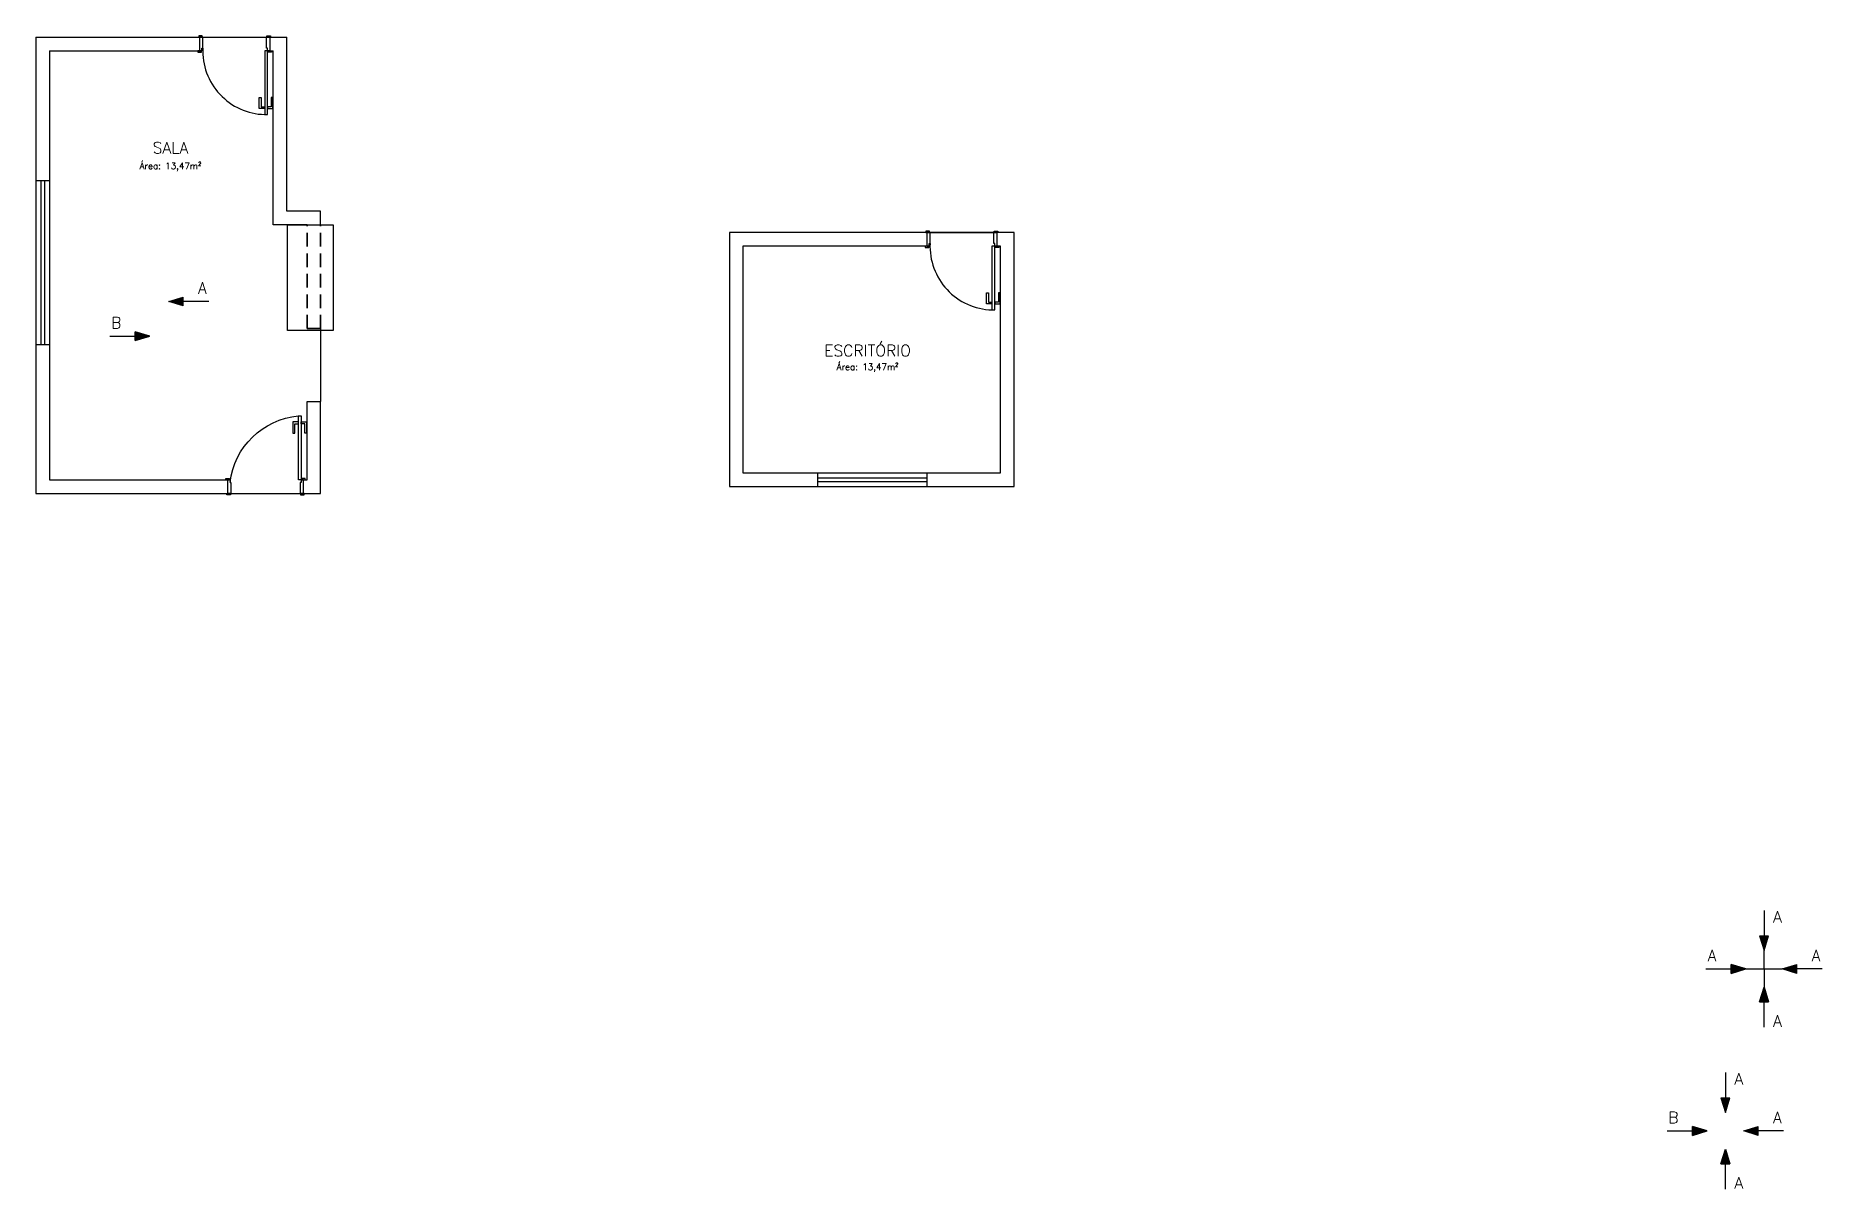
# Model space of a CAD drawing. Header units: millimetres. Extents: x -15840 to 1963, y -4880 to 503.
# Drawn here: x 0 to 1963, y -764 to 503 of the extents above.
import ezdxf
from ezdxf.enums import TextEntityAlignment as Align

# ---------------------------------------------------------------- set-up
doc = ezdxf.new("R2010")
doc.units = ezdxf.units.MM
doc.header["$LTSCALE"] = 30
doc.linetypes.add('DASHED', pattern=[0.75, 0.5, -0.25])
for name, color, linetype in [('CONT1', 1, 'Continuous'), ('Pen-06', 6, 'Continuous'), ('Simb', 30, 'Continuous'), ('Texto-04', 4, 'Continuous')]:
    doc.layers.add(name, color=color, linetype=linetype)
doc.layers.add('CONT3', color=3, linetype='Continuous', lineweight=25)
doc.layers.add('TRAC', color=2, linetype='DASHED', lineweight=35)
doc.styles.add('NR', font='romans.shx')

# ---------------------------------------------------------------- blocks, each defined once
blk = doc.blocks.new('P83x210')
at = {"color": 1}
blk.add_line((79.5, -15), (0, -15), dxfattribs=at)
at = {"color": 0}
for points in [[(2.5, 63.5), (-3.5, 63.5), (-3.5, 51.2), (-1.5, 51.2), (-1.5, 61.5), (2.5, 61.5)], [(2.5, 0), (5.5, 0), (5.5, 70), (2.5, 70)], [(5.5, 63.5), (11.5, 63.5), (11.5, 51.2), (9.5, 51.2), (9.5, 61.5), (5.5, 61.5)], [(-2, 1.5), (2, 1.5), (2, 0), (-2, 0)], [(2.5, 0), (2.5, -3), (3.5, -3), (3.5, -15), (0, -15), (0, 0)], [(85, 1.5), (81, 1.5), (81, 0), (85, 0)], [(3, -15), (3, -16.5), (-1, -16.5), (-1, -15)], [(80.5, 0), (80.5, -3), (79.5, -3), (79.5, -15), (83, -15), (83, 0)], [(80, -15), (80, -16.5), (84, -16.5), (84, -15)]]:
    blk.add_lwpolyline(points, close=True, dxfattribs=at)
blk.add_arc((-1.9, -12.7), 83, 6.6879, 84.8605, dxfattribs=at)
blk = doc.blocks.new('J180x120')
at = {"layer": 'Simb'}
for p, q in [((0, 90), (-15, 90)), ((-15, 90), (-15, -90)), ((-9.5, 90), (-9.5, -90)), ((-5.5, 90), (-5.5, -90)), ((0, 90), (0, -90)), ((0, -90), (-15, -90))]:
    blk.add_line(p, q, dxfattribs=at)
blk = doc.blocks.new('P70x210')
at = {"color": 1}
blk.add_line((73.5, -15), (0, -15), dxfattribs=at)
at = {"color": 0}
for points in [[(2.5, 63.5), (-3.5, 63.5), (-3.5, 51.2), (-1.5, 51.2), (-1.5, 61.5), (2.5, 61.5)], [(2.5, 0), (5.5, 0), (5.5, 70), (2.5, 70)], [(5.5, 63.5), (11.5, 63.5), (11.5, 51.2), (9.5, 51.2), (9.5, 61.5), (5.5, 61.5)], [(-2, 1.5), (2, 1.5), (2, 0), (-2, 0)], [(2.5, 0), (2.5, -3), (3.5, -3), (3.5, -15), (0, -15), (0, 0)], [(79, 1.5), (75, 1.5), (75, 0), (79, 0)], [(3, -15), (3, -16.5), (-1, -16.5), (-1, -15)], [(74.5, 0), (74.5, -3), (73.5, -3), (73.5, -15), (77, -15), (77, 0)], [(74, -15), (74, -16.5), (78, -16.5), (78, -15)]]:
    blk.add_lwpolyline(points, close=True, dxfattribs=at)
blk.add_arc((3.6, 0), 70, 357.5218, 88.4164, dxfattribs=at)
blk = doc.blocks.new('J120x120')
at = {"layer": 'Simb'}
for p, q in [((0, 60), (-15, 60)), ((-15, 60), (-15, -60)), ((-9.5, 60), (-9.5, -60)), ((-5.5, 60), (-5.5, -60)), ((0, 60), (0, -60)), ((0, -60), (-15, -60))]:
    blk.add_line(p, q, dxfattribs=at)
blk = doc.blocks.new('A$C2c2b0277')
at = {"layer": 'CONT3'}
h = blk.add_hatch(color=256, dxfattribs=at)
h.dxf.hatch_style = 1
h.paths.add_polyline_path([(36.1, 4.9), (20.1, 0), (36.1, -4.9)])
for p, q in [((20.1, 0), (36.1, 4.9)), ((36.1, -4.9), (20.1, 0)), ((36.1, -4.9), (36.1, 4.9)), ((64, 0), (36.1, 0))]:
    blk.add_line(p, q, dxfattribs=at)
at = {"layer": 'Texto-04', "style": 'NR'}
blk.add_text('A', height=12.5, dxfattribs=at).set_placement((57.1, 14.8), align=Align.MIDDLE)
blk = doc.blocks.new('A$C6be3fadf')
at = {"layer": 'CONT3'}
h = blk.add_hatch(color=256, dxfattribs=at)
h.dxf.hatch_style = 1
h.paths.add_polyline_path([(-36.1, -4.9), (-20.1, 0), (-36.1, 4.9)])
for p, q in [((-64, 0), (-36.1, 0)), ((-36.1, -4.9), (-36.1, 4.9)), ((-20.1, 0), (-36.1, 4.9)), ((-36.1, -4.9), (-20.1, 0))]:
    blk.add_line(p, q, dxfattribs=at)
at = {"layer": 'Texto-04', "style": 'NR'}
blk.add_text('B', height=12.5, dxfattribs=at).set_placement((-57.1, 14.8), align=Align.MIDDLE)
blk = doc.blocks.new('A$C9428fee6')
at = {"layer": 'CONT3'}
h = blk.add_hatch(color=256, dxfattribs=at)
h.dxf.hatch_style = 1
h.paths.add_polyline_path([(4.9, -36.1), (0, -20.1), (-4.9, -36.1)])
for p, q in [((-4.9, -36.1), (0, -20.1)), ((-4.9, -36.1), (4.9, -36.1)), ((0, -20.1), (4.9, -36.1)), ((0, -64), (0, -36.1))]:
    blk.add_line(p, q, dxfattribs=at)
at = {"layer": 'Texto-04', "style": 'NR'}
blk.add_text('A', height=12.5, dxfattribs=at).set_placement((14.8, -57.1), align=Align.MIDDLE)
blk = doc.blocks.new('A$Ca01aa0af')
at = {"layer": 'CONT3'}
h = blk.add_hatch(color=256, dxfattribs=at)
h.dxf.hatch_style = 1
h.paths.add_polyline_path([(-4.9, 36.3), (0, 20.3), (4.9, 36.3)])
for p, q in [((0, 64.2), (0, 36.3)), ((-4.9, 36.3), (4.9, 36.3)), ((-4.9, 36.3), (0, 20.3)), ((0, 20.3), (4.9, 36.3))]:
    blk.add_line(p, q, dxfattribs=at)
at = {"layer": 'Texto-04', "style": 'NR'}
blk.add_text('A', height=12.5, dxfattribs=at).set_placement((14.8, 57.3), align=Align.MIDDLE)

msp = doc.modelspace()

# ---------------------------------------------------------------- hatches: boundary and pattern name
at = {"layer": 'CONT3'}
h = msp.add_hatch(color=256, dxfattribs=at)
h.dxf.hatch_style = 1
h.paths.add_polyline_path([(1893.63, -485.97), (1898.5, -501.99), (1903.38, -485.97)])
h = msp.add_hatch(color=256, dxfattribs=at)
h.dxf.hatch_style = 1
h.paths.add_polyline_path([(1862.37, -527.15), (1878.4, -522.28), (1862.37, -517.4)])
h = msp.add_hatch(color=256, dxfattribs=at)
h.dxf.hatch_style = 1
h.paths.add_polyline_path([(1934.63, -517.4), (1918.61, -522.28), (1934.63, -527.15)])
h = msp.add_hatch(color=256, dxfattribs=at)
h.dxf.hatch_style = 1
h.paths.add_polyline_path([(1903.38, -558.4), (1898.5, -542.38), (1893.63, -558.4)])

# ---------------------------------------------------------------- linework, layer by layer
at = {"layer": 'CONT1'}
for p, q in [((313, 181), (313, 101)), ((1898.5, -522.28), (1898.5, -502.17)), ((1878.4, -522.28), (1918.61, -522.28)), ((1898.5, -522.28), (1898.5, -542.38))]:
    msp.add_line(p, q, dxfattribs=at)
at = {"layer": 'CONT3'}
for p, q in [((1898.5, -458.1), (1898.5, -485.97)), ((1893.63, -485.97), (1903.38, -485.97)), ((1893.63, -485.97), (1898.5, -501.99)), ((1898.5, -501.99), (1903.38, -485.97)), ((1834.5, -522.28), (1862.37, -522.28)), ((1862.37, -527.15), (1862.37, -517.4)), ((1878.4, -522.28), (1862.37, -517.4)), ((1862.37, -527.15), (1878.4, -522.28)), ((1918.61, -522.28), (1934.63, -517.4)), ((1934.63, -527.15), (1918.61, -522.28)), ((1934.63, -527.15), (1934.63, -517.4)), ((1962.5, -522.28), (1934.63, -522.28)), ((1893.63, -558.4), (1898.5, -542.38)), ((1898.5, -542.38), (1903.38, -558.4)), ((1893.63, -558.4), (1903.38, -558.4)), ((1898.5, -586.28), (1898.5, -558.4))]:
    msp.add_line(p, q, dxfattribs=at)
at = {"layer": 'Pen-06'}
for p, q in [((0, 501), (276, 501)), ((15, 486), (182.5, 486)), ((254.5, 486), (261, 486)), ((298, 295), (261, 295)), ((313, 310), (276, 310)), ((313, 295), (313, 310)), ((298, 15), (298, 101)), ((298, 101), (313, 101)), ((313, 0), (313, 101)), ((0, 0), (313, 0)), ((15, 15), (213.5, 15)), ((293.5, 15), (298, 15))]:
    msp.add_line(p, q, dxfattribs=at)
for points in [[(0, 501), (0, 0)], [(276, 310), (276, 501)], [(15, 486), (15, 15)], [(261, 295), (261, 486)], [(981.43, 271.45), (776.93, 271.45), (776.93, 22.45), (1059.93, 22.45), (1059.93, 271.45), (1053.43, 271.45)]]:
    msp.add_lwpolyline(points, dxfattribs=at)
msp.add_lwpolyline([(761.93, 286.45), (761.93, 7.45), (1074.93, 7.45), (1074.93, 286.45)], close=True, dxfattribs=at)
at = {"layer": 'Simb'}
msp.add_lwpolyline([(313.36, 295), (326.7, 295), (326.7, 179), (276.7, 179), (276.7, 295), (313, 295)], dxfattribs=at)
at = {"layer": 'TRAC'}
for p, q in [((298, 181), (298, 295)), ((313, 181), (313, 295)), ((298, 181), (313, 181))]:
    msp.add_line(p, q, dxfattribs=at)

# ---------------------------------------------------------------- block references
at = {"layer": 'CONT1'}
for name, p in [('A$C2c2b0277', (126, 210.72)), ('A$C6be3fadf', (145.47, 172.6)), ('A$Ca01aa0af', (1856.06, -700.14)), ('A$C6be3fadf', (1856.06, -700.14)), ('A$C2c2b0277', (1856.06, -700.14)), ('A$C9428fee6', (1856.06, -700.14))]:
    msp.add_blockref(name, p, dxfattribs=at)
at = {"layer": 'Simb'}
for name, p, rotation in [('P70x210', (257, 486), 180), ('P70x210', (1055.93, 271.45), 180), ('J120x120', (918.93, 22.45), 90)]:
    msp.add_blockref(name, p, dxfattribs=dict(at, rotation=rotation))
msp.add_blockref('J180x120', (15, 253), dxfattribs=at)
at = {"layer": 'Simb', "xscale": -1}
msp.add_blockref('P83x210', (294, 15), dxfattribs=at)

# ---------------------------------------------------------------- texts
at = {"layer": 'Texto-04', "style": 'NR'}
for s, height, p in [('SALA', 12.5, (148.04, 379.45)), ('Área: 13,47m²', 7, (148.04, 359.64)), ('ESCRITÓRIO', 12.5, (913.74, 158.83)), ('Área: 13,47m²', 7, (913.74, 139.02)), ('A', 12.5, (1913.29, -464.98)), ('A', 12.5, (1841.38, -507.49)), ('A', 12.5, (1955.62, -507.49)), ('A', 12.5, (1913.29, -579.39))]:
    msp.add_text(s, height=height, dxfattribs=at).set_placement(p, align=Align.MIDDLE)

doc.saveas('drawing.dxf')
